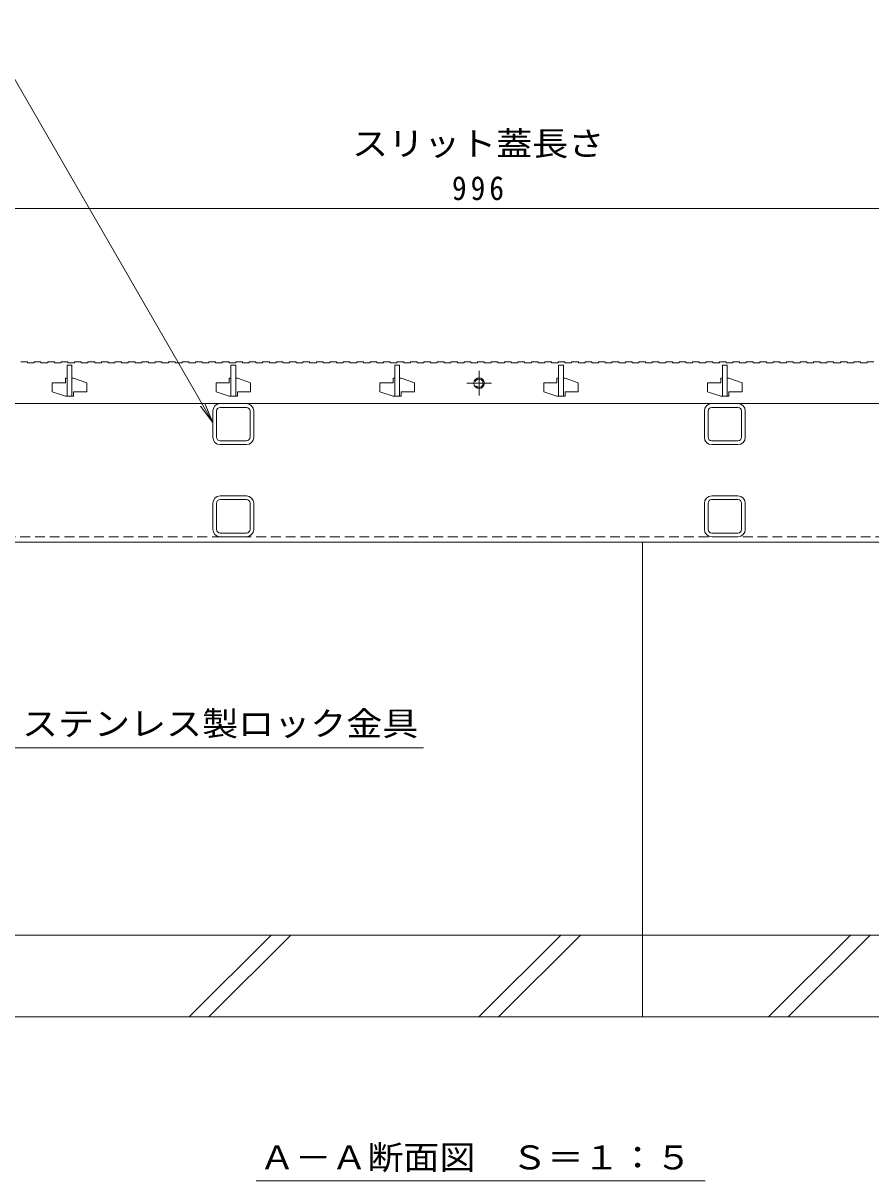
# Model space of a CAD drawing. Units: millimetres at full size, sheet at 1:5; details may follow other scales. Extents: x -1763 to 1942, y -1329 to 1372.
# Drawn here: x -1040 to -523, y -985 to -278 of the extents above; entities that cross this region are included whole.
import ezdxf
from ezdxf.enums import TextEntityAlignment as Align

# ---------------------------------------------------------------- set-up
doc = ezdxf.new("R2010")
doc.units = ezdxf.units.MM
doc.header["$LTSCALE"] = 5
doc.linetypes.add('CHAIN2', pattern=[12, 9, -1, 1, -1])
doc.linetypes.add('DASHED1', pattern=[1.8, 1.2, -0.6])
for name, color, linetype, lineweight in [('4-0_OUTLINE-0', 7, 'Continuous', 9), ('4-2_A_避難通路', 3, 'Continuous', 9), ('4-4_0108_天井情報・�', 7, 'Continuous', 9), ('4-5_0055_アルミ建具_', 7, 'Continuous', 9), ('4-F_10ﾎﾞﾙﾄ__1', 6, 'Continuous', 9)]:
    doc.layers.add(name, color=color, linetype=linetype, lineweight=lineweight)
doc.styles.add('ＭＳ ゴシック', font='')
doc.styles.get('ＭＳ ゴシック').set_extended_font_data('MS Gothic')

msp = doc.modelspace()

# ---------------------------------------------------------------- linework, layer by layer
at = {"layer": '4-0_OUTLINE-0'}
for p, q in [((-924.291, -530.969), (-924.291, -514.969)), ((-921.991, -530.969), (-921.991, -514.969)), ((-903.791, -510.469), (-919.791, -510.469)), ((-903.791, -512.769), (-919.791, -512.769)), ((-901.591, -514.969), (-901.591, -530.969)), ((-899.291, -514.969), (-899.291, -530.969)), ((-624.291, -530.969), (-624.291, -514.969)), ((-621.991, -530.969), (-621.991, -514.969)), ((-603.791, -510.469), (-619.791, -510.469)), ((-603.791, -512.769), (-619.791, -512.769)), ((-601.591, -514.969), (-601.591, -530.969)), ((-599.291, -514.969), (-599.291, -530.969)), ((-903.791, -533.169), (-919.791, -533.169)), ((-903.791, -535.469), (-919.791, -535.469)), ((-603.791, -533.169), (-619.791, -533.169)), ((-603.791, -535.469), (-619.791, -535.469)), ((-924.291, -587.269), (-924.291, -571.269)), ((-921.991, -587.269), (-921.991, -571.269)), ((-903.791, -566.769), (-919.791, -566.769)), ((-903.791, -569.069), (-919.791, -569.069)), ((-901.591, -571.269), (-901.591, -587.269)), ((-899.291, -571.269), (-899.291, -587.269)), ((-624.291, -587.269), (-624.291, -571.269)), ((-621.991, -587.269), (-621.991, -571.269)), ((-603.791, -566.769), (-619.791, -566.769)), ((-603.791, -569.069), (-619.791, -569.069)), ((-601.591, -571.269), (-601.591, -587.269)), ((-599.291, -571.269), (-599.291, -587.269)), ((-903.791, -589.469), (-919.791, -589.469)), ((-903.791, -591.769), (-919.791, -591.769)), ((-603.791, -589.469), (-619.791, -589.469)), ((-603.791, -591.769), (-619.791, -591.769)), ((-261.791, -594.969), (-1261.791, -594.969))]:
    msp.add_line(p, q, dxfattribs=at)
at = {"layer": '4-0_OUTLINE-0', "linetype": 'DASHED1'}
msp.add_line((-261.791, -591.769), (-1261.791, -591.769), dxfattribs=at)
at = {"layer": '4-0_OUTLINE-0'}
for centre, radius, start, end in [((-919.791, -514.969), 4.5, 90, 180), ((-919.791, -514.969), 2.2, 90, 180), ((-903.791, -514.969), 4.5, 0, 90), ((-903.791, -514.969), 2.2, 0, 90), ((-619.791, -514.969), 4.5, 90, 180), ((-619.791, -514.969), 2.2, 90, 180), ((-603.791, -514.969), 4.5, 0, 90), ((-603.791, -514.969), 2.2, 0, 90), ((-919.791, -530.969), 4.5, 180, 270), ((-919.791, -530.969), 2.2, 180, 270), ((-903.791, -530.969), 2.2, 270, 0), ((-903.791, -530.969), 4.5, 270, 0), ((-619.791, -530.969), 4.5, 180, 270), ((-619.791, -530.969), 2.2, 180, 270), ((-603.791, -530.969), 2.2, 270, 0), ((-603.791, -530.969), 4.5, 270, 0), ((-919.791, -571.269), 4.5, 90, 180), ((-919.791, -571.269), 2.2, 90, 180), ((-903.791, -571.269), 4.5, 0, 90), ((-903.791, -571.269), 2.2, 0, 90), ((-619.791, -571.269), 4.5, 90, 180), ((-619.791, -571.269), 2.2, 90, 180), ((-603.791, -571.269), 4.5, 0, 90), ((-603.791, -571.269), 2.2, 0, 90), ((-919.791, -587.269), 4.5, 180, 270), ((-919.791, -587.269), 2.2, 180, 270), ((-903.791, -587.269), 2.2, 270, 0), ((-903.791, -587.269), 4.5, 270, 0), ((-619.791, -587.269), 4.5, 180, 270), ((-619.791, -587.269), 2.2, 180, 270), ((-603.791, -587.269), 2.2, 270, 0), ((-603.791, -587.269), 4.5, 270, 0)]:
    msp.add_arc(centre, radius, start, end, dxfattribs=at)
at = {"layer": '4-2_A_避難通路'}
for p, q in [((-1041.491, -484.969), (-1037.391, -484.969)), ((-1037.391, -484.969), (-1037.391, -485.469)), ((-1037.391, -485.469), (-1033.291, -485.469)), ((-1033.291, -484.969), (-1033.291, -485.469)), ((-1033.291, -484.969), (-1029.191, -484.969)), ((-1029.191, -484.969), (-1029.191, -485.469)), ((-1029.191, -485.469), (-1025.091, -485.469)), ((-1025.091, -484.969), (-1025.091, -485.469)), ((-1025.091, -484.969), (-1020.991, -484.969)), ((-1020.991, -484.969), (-1020.991, -485.469)), ((-1020.991, -485.469), (-1016.891, -485.469)), ((-1016.891, -484.969), (-1016.891, -485.469)), ((-1016.891, -484.969), (-1012.791, -484.969)), ((-1013.291, -486.969), (-1013.291, -505.969)), ((-1010.291, -486.969), (-1013.291, -486.969)), ((-1012.791, -484.969), (-1012.791, -485.469)), ((-1012.791, -485.469), (-1008.691, -485.469)), ((-1010.291, -486.969), (-1010.291, -505.969)), ((-1008.691, -484.969), (-1008.691, -485.469)), ((-1008.691, -484.969), (-1004.591, -484.969)), ((-1004.591, -484.969), (-1004.591, -485.469)), ((-1004.591, -485.469), (-1000.491, -485.469)), ((-1000.491, -484.969), (-1000.491, -485.469)), ((-1000.491, -484.969), (-996.391, -484.969)), ((-996.391, -484.969), (-996.391, -485.469)), ((-996.391, -485.469), (-992.291, -485.469)), ((-992.291, -484.969), (-992.291, -485.469)), ((-992.291, -484.969), (-988.191, -484.969)), ((-988.191, -484.969), (-988.191, -485.469)), ((-988.191, -485.469), (-984.091, -485.469)), ((-984.091, -484.969), (-984.091, -485.469)), ((-984.091, -484.969), (-979.991, -484.969)), ((-979.991, -484.969), (-979.991, -485.469)), ((-979.991, -485.469), (-975.891, -485.469)), ((-975.891, -484.969), (-975.891, -485.469)), ((-975.891, -484.969), (-971.791, -484.969)), ((-971.791, -484.969), (-971.791, -485.469)), ((-971.791, -485.469), (-967.691, -485.469)), ((-967.691, -484.969), (-967.691, -485.469)), ((-967.691, -484.969), (-963.591, -484.969)), ((-963.591, -484.969), (-963.591, -485.469)), ((-963.591, -485.469), (-959.491, -485.469)), ((-959.491, -484.969), (-959.491, -485.469)), ((-959.491, -484.969), (-955.391, -484.969)), ((-955.391, -484.969), (-955.391, -485.469)), ((-955.391, -485.469), (-951.291, -485.469)), ((-951.291, -484.969), (-951.291, -485.469)), ((-951.291, -484.969), (-947.191, -484.969)), ((-947.191, -484.969), (-947.191, -485.469)), ((-947.191, -485.469), (-943.091, -485.469)), ((-943.091, -484.969), (-943.091, -485.469)), ((-943.091, -484.969), (-938.991, -484.969)), ((-938.991, -484.969), (-938.991, -485.469)), ((-938.991, -485.469), (-934.891, -485.469)), ((-934.891, -484.969), (-934.891, -485.469)), ((-934.891, -484.969), (-930.791, -484.969)), ((-930.791, -484.969), (-930.791, -485.469)), ((-930.791, -485.469), (-926.691, -485.469)), ((-926.691, -484.969), (-926.691, -485.469)), ((-926.691, -484.969), (-922.591, -484.969)), ((-922.591, -484.969), (-922.591, -485.469)), ((-922.591, -485.469), (-918.491, -485.469)), ((-918.491, -484.969), (-918.491, -485.469)), ((-918.491, -484.969), (-914.391, -484.969)), ((-914.391, -484.969), (-914.391, -485.469)), ((-914.391, -485.469), (-910.291, -485.469)), ((-913.291, -486.969), (-913.291, -505.969)), ((-910.291, -484.969), (-910.291, -485.469)), ((-910.291, -484.969), (-906.191, -484.969)), ((-906.191, -484.969), (-906.191, -485.469)), ((-906.191, -485.469), (-902.091, -485.469)), ((-902.091, -484.969), (-902.091, -485.469)), ((-902.091, -484.969), (-897.991, -484.969)), ((-897.991, -484.969), (-897.991, -485.469)), ((-897.991, -485.469), (-893.891, -485.469)), ((-893.891, -484.969), (-893.891, -485.469)), ((-893.891, -484.969), (-889.791, -484.969)), ((-889.791, -484.969), (-889.791, -485.469)), ((-889.791, -485.469), (-885.691, -485.469)), ((-885.691, -484.969), (-885.691, -485.469)), ((-885.691, -484.969), (-881.591, -484.969)), ((-881.591, -484.969), (-881.591, -485.469)), ((-881.591, -485.469), (-877.491, -485.469)), ((-877.491, -484.969), (-877.491, -485.469)), ((-877.491, -484.969), (-873.391, -484.969)), ((-873.391, -484.969), (-873.391, -485.469)), ((-873.391, -485.469), (-869.291, -485.469)), ((-869.291, -484.969), (-869.291, -485.469)), ((-869.291, -484.969), (-865.191, -484.969)), ((-865.191, -484.969), (-865.191, -485.469)), ((-865.191, -485.469), (-861.091, -485.469)), ((-861.091, -484.969), (-861.091, -485.469)), ((-861.091, -484.969), (-856.991, -484.969)), ((-856.991, -484.969), (-856.991, -485.469)), ((-856.991, -485.469), (-852.891, -485.469)), ((-852.891, -484.969), (-852.891, -485.469)), ((-852.891, -484.969), (-848.791, -484.969)), ((-848.791, -484.969), (-848.791, -485.469)), ((-848.791, -485.469), (-844.691, -485.469)), ((-844.691, -484.969), (-844.691, -485.469)), ((-844.691, -484.969), (-840.591, -484.969)), ((-840.591, -484.969), (-840.591, -485.469)), ((-840.591, -485.469), (-836.491, -485.469)), ((-836.491, -484.969), (-836.491, -485.469)), ((-836.491, -484.969), (-832.391, -484.969)), ((-832.391, -484.969), (-832.391, -485.469)), ((-832.391, -485.469), (-828.291, -485.469)), ((-828.291, -484.969), (-828.291, -485.469)), ((-828.291, -484.969), (-824.191, -484.969)), ((-824.191, -484.969), (-824.191, -485.469)), ((-824.191, -485.469), (-820.091, -485.469)), ((-820.091, -484.969), (-820.091, -485.469)), ((-820.091, -484.969), (-815.991, -484.969)), ((-815.991, -484.969), (-815.991, -485.469)), ((-815.991, -485.469), (-811.891, -485.469)), ((-813.291, -486.969), (-813.291, -505.969)), ((-811.891, -484.969), (-811.891, -485.469)), ((-811.891, -484.969), (-807.791, -484.969)), ((-807.791, -484.969), (-807.791, -485.469)), ((-807.791, -485.469), (-803.691, -485.469)), ((-803.691, -484.969), (-803.691, -485.469)), ((-803.691, -484.969), (-799.591, -484.969)), ((-799.591, -484.969), (-799.591, -485.469)), ((-799.591, -485.469), (-795.491, -485.469)), ((-795.491, -484.969), (-795.491, -485.469)), ((-795.491, -484.969), (-791.391, -484.969)), ((-791.391, -484.969), (-791.391, -485.469)), ((-791.391, -485.469), (-787.291, -485.469)), ((-787.291, -484.969), (-787.291, -485.469)), ((-787.291, -484.969), (-783.191, -484.969)), ((-783.191, -484.969), (-783.191, -485.469)), ((-783.191, -485.469), (-779.091, -485.469)), ((-779.091, -484.969), (-779.091, -485.469)), ((-779.091, -484.969), (-774.991, -484.969)), ((-774.991, -484.969), (-774.991, -485.469)), ((-774.991, -485.469), (-770.891, -485.469)), ((-770.891, -484.969), (-770.891, -485.469)), ((-770.891, -484.969), (-766.791, -484.969)), ((-766.791, -484.969), (-766.791, -485.469)), ((-766.791, -485.469), (-762.691, -485.469)), ((-762.691, -484.969), (-762.691, -485.469)), ((-762.691, -484.969), (-758.591, -484.969)), ((-758.591, -484.969), (-758.591, -485.469)), ((-758.591, -485.469), (-754.491, -485.469)), ((-754.491, -484.969), (-754.491, -485.469)), ((-754.491, -484.969), (-750.391, -484.969)), ((-750.391, -484.969), (-750.391, -485.469)), ((-750.391, -485.469), (-746.291, -485.469)), ((-746.291, -484.969), (-746.291, -485.469)), ((-746.291, -484.969), (-742.191, -484.969)), ((-742.191, -484.969), (-742.191, -485.469)), ((-742.191, -485.469), (-738.091, -485.469)), ((-738.091, -484.969), (-738.091, -485.469)), ((-738.091, -484.969), (-733.991, -484.969)), ((-733.991, -484.969), (-733.991, -485.469)), ((-733.991, -485.469), (-729.891, -485.469)), ((-729.891, -484.969), (-729.891, -485.469)), ((-729.891, -484.969), (-725.791, -484.969)), ((-725.791, -484.969), (-725.791, -485.469)), ((-725.791, -485.469), (-721.691, -485.469)), ((-721.691, -484.969), (-721.691, -485.469)), ((-721.691, -484.969), (-717.591, -484.969)), ((-717.591, -484.969), (-717.591, -485.469)), ((-717.591, -485.469), (-713.491, -485.469)), ((-713.491, -484.969), (-713.491, -485.469)), ((-713.491, -484.969), (-709.391, -484.969)), ((-713.291, -486.969), (-713.291, -505.969)), ((-710.291, -486.969), (-713.291, -486.969)), ((-710.291, -486.969), (-710.291, -505.969)), ((-709.391, -484.969), (-709.391, -485.469)), ((-709.391, -485.469), (-705.291, -485.469)), ((-705.291, -484.969), (-705.291, -485.469)), ((-705.291, -484.969), (-701.191, -484.969)), ((-701.191, -484.969), (-701.191, -485.469)), ((-701.191, -485.469), (-697.091, -485.469)), ((-697.091, -484.969), (-697.091, -485.469)), ((-697.091, -484.969), (-692.991, -484.969)), ((-692.991, -484.969), (-692.991, -485.469)), ((-692.991, -485.469), (-688.891, -485.469)), ((-688.891, -484.969), (-688.891, -485.469)), ((-688.891, -484.969), (-684.791, -484.969)), ((-684.791, -484.969), (-684.791, -485.469)), ((-684.791, -485.469), (-680.691, -485.469)), ((-680.691, -484.969), (-680.691, -485.469)), ((-680.691, -484.969), (-676.591, -484.969)), ((-676.591, -484.969), (-676.591, -485.469)), ((-676.591, -485.469), (-672.491, -485.469)), ((-672.491, -484.969), (-672.491, -485.469)), ((-672.491, -484.969), (-668.391, -484.969)), ((-668.391, -484.969), (-668.391, -485.469)), ((-668.391, -485.469), (-664.291, -485.469)), ((-664.291, -484.969), (-664.291, -485.469)), ((-664.291, -484.969), (-660.191, -484.969)), ((-660.191, -484.969), (-660.191, -485.469)), ((-660.191, -485.469), (-656.091, -485.469)), ((-656.091, -484.969), (-656.091, -485.469)), ((-656.091, -484.969), (-651.991, -484.969)), ((-651.991, -484.969), (-651.991, -485.469)), ((-651.991, -485.469), (-647.891, -485.469)), ((-647.891, -484.969), (-647.891, -485.469)), ((-647.891, -484.969), (-643.791, -484.969)), ((-643.791, -484.969), (-643.791, -485.469)), ((-643.791, -485.469), (-639.691, -485.469)), ((-639.691, -484.969), (-639.691, -485.469)), ((-639.691, -484.969), (-635.591, -484.969)), ((-635.591, -484.969), (-635.591, -485.469)), ((-635.591, -485.469), (-631.491, -485.469)), ((-631.491, -484.969), (-631.491, -485.469)), ((-631.491, -484.969), (-627.391, -484.969)), ((-627.391, -484.969), (-627.391, -485.469)), ((-627.391, -485.469), (-623.291, -485.469)), ((-623.291, -484.969), (-623.291, -485.469)), ((-623.291, -484.969), (-619.191, -484.969)), ((-619.191, -484.969), (-619.191, -485.469)), ((-619.191, -485.469), (-615.091, -485.469)), ((-615.091, -484.969), (-615.091, -485.469)), ((-615.091, -484.969), (-610.991, -484.969)), ((-613.291, -486.969), (-613.291, -505.969)), ((-610.291, -486.969), (-613.291, -486.969)), ((-610.991, -484.969), (-610.991, -485.469)), ((-610.991, -485.469), (-606.891, -485.469)), ((-610.291, -486.969), (-610.291, -505.969)), ((-606.891, -484.969), (-606.891, -485.469)), ((-606.891, -484.969), (-602.791, -484.969)), ((-602.791, -484.969), (-602.791, -485.469)), ((-602.791, -485.469), (-598.691, -485.469)), ((-598.691, -484.969), (-598.691, -485.469)), ((-598.691, -484.969), (-594.591, -484.969)), ((-594.591, -484.969), (-594.591, -485.469)), ((-594.591, -485.469), (-590.491, -485.469)), ((-590.491, -484.969), (-590.491, -485.469)), ((-590.491, -484.969), (-586.391, -484.969)), ((-586.391, -484.969), (-586.391, -485.469)), ((-586.391, -485.469), (-582.291, -485.469)), ((-582.291, -484.969), (-582.291, -485.469)), ((-582.291, -484.969), (-578.191, -484.969)), ((-578.191, -484.969), (-578.191, -485.469)), ((-578.191, -485.469), (-574.091, -485.469)), ((-574.091, -484.969), (-574.091, -485.469)), ((-574.091, -484.969), (-569.991, -484.969)), ((-569.991, -484.969), (-569.991, -485.469)), ((-569.991, -485.469), (-565.891, -485.469)), ((-565.891, -484.969), (-565.891, -485.469)), ((-565.891, -484.969), (-561.791, -484.969)), ((-561.791, -484.969), (-561.791, -485.469)), ((-561.791, -485.469), (-557.691, -485.469)), ((-557.691, -484.969), (-557.691, -485.469)), ((-557.691, -484.969), (-553.591, -484.969)), ((-553.591, -484.969), (-553.591, -485.469)), ((-553.591, -485.469), (-549.491, -485.469)), ((-549.491, -484.969), (-549.491, -485.469)), ((-549.491, -484.969), (-545.391, -484.969)), ((-545.391, -484.969), (-545.391, -485.469)), ((-545.391, -485.469), (-541.291, -485.469)), ((-541.291, -484.969), (-541.291, -485.469)), ((-541.291, -484.969), (-537.191, -484.969)), ((-537.191, -484.969), (-537.191, -485.469)), ((-537.191, -485.469), (-533.091, -485.469)), ((-533.091, -484.969), (-533.091, -485.469)), ((-533.091, -484.969), (-528.991, -484.969)), ((-528.991, -484.969), (-528.991, -485.469)), ((-528.991, -485.469), (-524.891, -485.469)), ((-524.891, -484.969), (-524.891, -485.469)), ((-524.891, -484.969), (-520.791, -484.969)), ((-1022.291, -497.719), (-1022.291, -503.219)), ((-1022.291, -497.719), (-1014.291, -497.719)), ((-1014.291, -494.969), (-1014.291, -497.719)), ((-1013.291, -494.969), (-1014.291, -494.969)), ((-1009.291, -494.969), (-1010.291, -494.969)), ((-1009.291, -494.969), (-1001.291, -497.719)), ((-1001.291, -497.719), (-1001.291, -503.219)), ((-922.291, -497.719), (-922.291, -503.219)), ((-922.291, -497.719), (-914.291, -497.719)), ((-914.291, -494.969), (-914.291, -497.719)), ((-913.291, -494.969), (-914.291, -494.969)), ((-909.291, -494.969), (-910.291, -494.969)), ((-909.291, -494.969), (-901.291, -497.719)), ((-901.291, -497.719), (-901.291, -503.219)), ((-822.291, -497.719), (-822.291, -503.219)), ((-822.291, -497.719), (-814.291, -497.719)), ((-814.291, -494.969), (-814.291, -497.719)), ((-813.291, -494.969), (-814.291, -494.969)), ((-809.291, -494.969), (-810.291, -494.969)), ((-809.291, -494.969), (-801.291, -497.719)), ((-801.291, -497.719), (-801.291, -503.219)), ((-722.291, -497.719), (-722.291, -503.219)), ((-722.291, -497.719), (-714.291, -497.719)), ((-714.291, -494.969), (-714.291, -497.719)), ((-713.291, -494.969), (-714.291, -494.969)), ((-709.291, -494.969), (-710.291, -494.969)), ((-709.291, -494.969), (-701.291, -497.719)), ((-701.291, -497.719), (-701.291, -503.219)), ((-622.291, -497.719), (-622.291, -503.219)), ((-622.291, -497.719), (-614.291, -497.719)), ((-614.291, -494.969), (-614.291, -497.719)), ((-613.291, -494.969), (-614.291, -494.969)), ((-609.291, -494.969), (-610.291, -494.969)), ((-609.291, -494.969), (-601.291, -497.719)), ((-601.291, -497.719), (-601.291, -503.219)), ((-1022.291, -503.219), (-1014.291, -505.969)), ((-1009.291, -505.969), (-1014.291, -505.969)), ((-1009.291, -503.219), (-1009.291, -505.969)), ((-1009.291, -503.219), (-1001.291, -503.219)), ((-922.291, -503.219), (-914.291, -505.969)), ((-909.291, -505.969), (-914.291, -505.969)), ((-909.291, -503.219), (-909.291, -505.969)), ((-909.291, -503.219), (-901.291, -503.219)), ((-822.291, -503.219), (-814.291, -505.969)), ((-809.291, -505.969), (-814.291, -505.969)), ((-809.291, -503.219), (-809.291, -505.969)), ((-809.291, -503.219), (-801.291, -503.219)), ((-722.291, -503.219), (-714.291, -505.969)), ((-709.291, -505.969), (-714.291, -505.969)), ((-709.291, -503.219), (-709.291, -505.969)), ((-709.291, -503.219), (-701.291, -503.219)), ((-622.291, -503.219), (-614.291, -505.969)), ((-609.291, -505.969), (-614.291, -505.969)), ((-609.291, -503.219), (-609.291, -505.969)), ((-609.291, -503.219), (-601.291, -503.219)), ((-1256.791, -510.469), (-266.791, -510.469))]:
    msp.add_line(p, q, dxfattribs=at)
at = {"layer": '4-2_A_避難通路', "linetype": 'CHAIN2'}
for p, q in [((-761.791, -490.469), (-761.791, -505.469)), ((-769.291, -497.969), (-754.291, -497.969))]:
    msp.add_line(p, q, dxfattribs=at)
at = {"layer": '4-2_A_避難通路'}
for points in [[(-913.291, -486.969), (-910.291, -486.969), (-910.291, -505.969)], [(-813.291, -486.969), (-810.291, -486.969), (-810.291, -505.969)]]:
    msp.add_lwpolyline(points, dxfattribs=at)
msp.add_circle((-761.791, -497.969), 3.25, dxfattribs=at)
at = {"layer": '4-2_A_避難通路', "linetype": 'DASHED1'}
msp.add_circle((-761.791, -497.969), 2.5, dxfattribs=at)
at = {"layer": '4-4_0108_天井情報・�'}
msp.add_line((-1259.791, -391.399), (-263.791, -391.399), dxfattribs=at)
at = {"layer": '4-5_0055_アルミ建具_'}
for p, q in [((-924.291, -521.945), (-1065.062, -278.122)), ((-924.291, -521.945), (-931.9, -512.029)), ((-924.291, -521.945), (-929.074, -510.397)), ((-795.805, -720.611), (-1046.148, -720.611)), ((-897.776, -985.064), (-623.859, -985.064))]:
    msp.add_line(p, q, dxfattribs=at)
at = {"layer": '4-F_10ﾎﾞﾙﾄ__1'}
for p, q in [((-662.1, -594.969), (-662.1, -884.969)), ((-62.1, -834.969), (-1462.1, -834.969)), ((-888.7, -834.969), (-938.7, -884.969)), ((-876.679, -834.969), (-926.679, -884.969)), ((-711.9, -834.969), (-761.9, -884.969)), ((-699.879, -834.969), (-749.879, -884.969)), ((-535.1, -834.969), (-585.1, -884.969)), ((-523.079, -834.969), (-573.079, -884.969)), ((-62.1, -884.969), (-1462.1, -884.969))]:
    msp.add_line(p, q, dxfattribs=at)

# ---------------------------------------------------------------- texts
at = {"layer": '4-4_0108_天井情報・�', "color": 2, "style": 'ＭＳ ゴシック', "width": 1.1}
msp.add_text('スリット蓋長さ', height=14.66, dxfattribs=at).set_placement((-839.32, -363.39), align=Align.BOTTOM_LEFT)
at = {"layer": '4-4_0108_天井情報・�', "color": 2, "insert": (-778.35, -386.399), "char_height": 14.66, "attachment_point": 7, "style": 'ＭＳ ゴシック'}
msp.add_mtext('\\T1.27;\\W0.9;996', dxfattribs=at)
at = {"layer": '4-5_0055_アルミ建具_', "color": 2, "style": 'ＭＳ ゴシック', "width": 1.1}
for s, p in [('ステンレス製ロック金具', (-1040.805, -717.611)), ('Ａ－Ａ断面図\u3000Ｓ＝１：５', (-896.004, -982.482))]:
    msp.add_text(s, height=14.66, dxfattribs=at).set_placement(p, align=Align.BOTTOM_LEFT)

doc.saveas('drawing.dxf')
